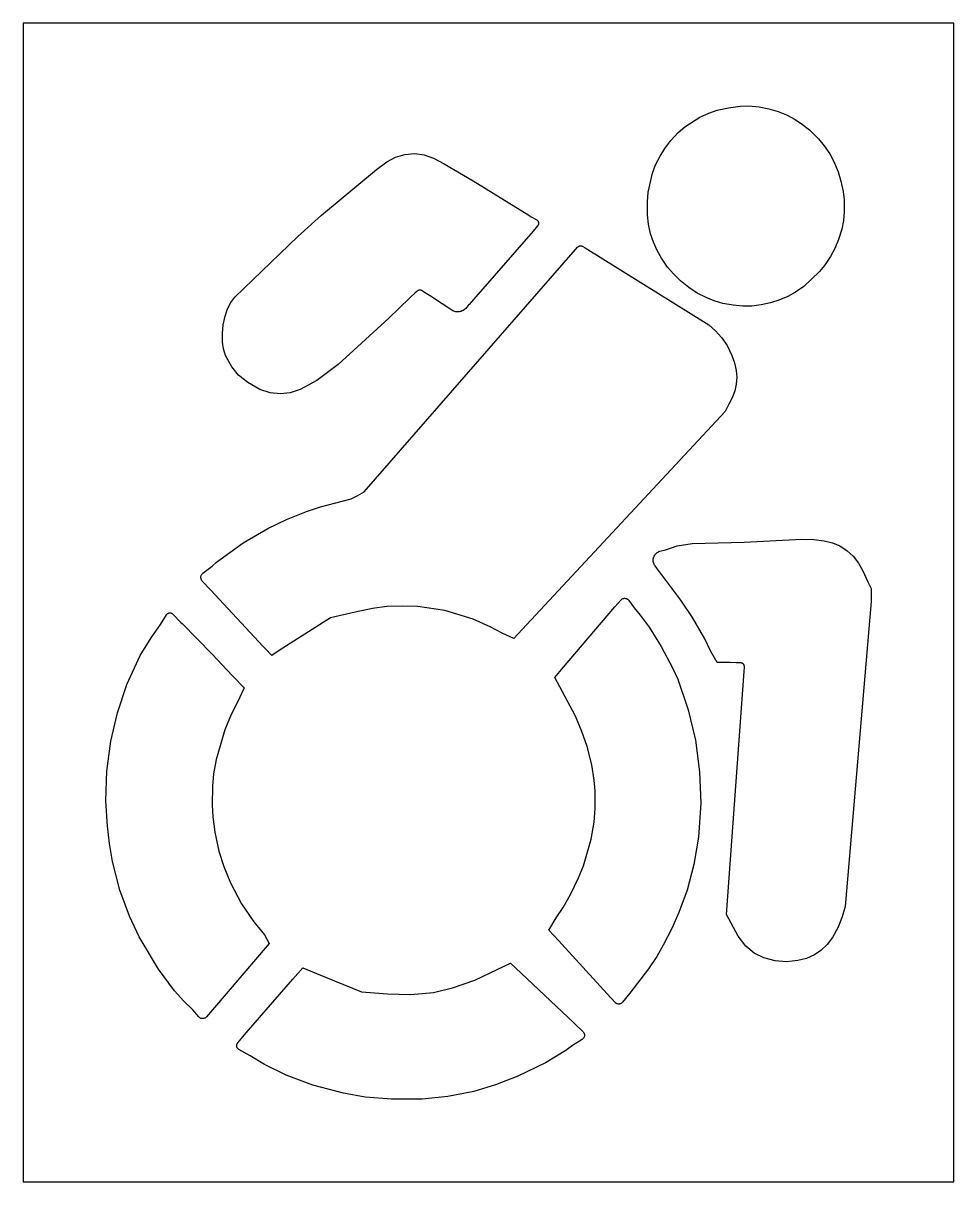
# Model space of a CAD drawing. Header units: inches. Extents: x 0 to 45, y 0 to 56.
import ezdxf

# ---------------------------------------------------------------- set-up
doc = ezdxf.new("R2010")
doc.units = ezdxf.units.IN
doc.header["$MEASUREMENT"] = 0
doc.layers.add('CUT', color=1, linetype='Continuous')

msp = doc.modelspace()

# ---------------------------------------------------------------- linework, layer by layer
at = {"layer": 'CUT'}
for points in [[(0, 0), (45, 0), (45, 56), (0, 56)], [(38.462, 50.407), (38.737, 50.077), (39.004, 49.68), (39.186, 49.344), (39.404, 48.814), (39.541, 48.364), (39.644, 47.869), (39.691, 47.456), (39.698, 46.886), (39.665, 46.464), (39.579, 46.05), (39.429, 45.55), (39.245, 45.11), (39.042, 44.73), (38.751, 44.291), (38.511, 43.994), (37.743, 43.274), (37.348, 43.004), (36.974, 42.795), (36.54, 42.607), (36.137, 42.477), (35.683, 42.379), (35.225, 42.327), (34.802, 42.324), (34.332, 42.365), (33.827, 42.459), (33.419, 42.576), (33.02, 42.737), (32.595, 42.957), (32.193, 43.217), (31.781, 43.546), (31.439, 43.88), (31.162, 44.211), (30.863, 44.644), (30.649, 45.018), (30.472, 45.411), (30.34, 45.82), (30.242, 46.28), (30.188, 46.743), (30.18, 47.36), (30.218, 47.827), (30.428, 48.746), (30.582, 49.149), (30.794, 49.578), (31.021, 49.944), (31.312, 50.324), (31.671, 50.709), (31.997, 50.991), (32.722, 51.454), (33.157, 51.654), (33.562, 51.789), (34.109, 51.912), (34.663, 51.988), (35.086, 52), (35.595, 51.953), (36.052, 51.866), (36.506, 51.733), (36.905, 51.569), (37.328, 51.346), (37.688, 51.11), (38.019, 50.84)], [(19.412, 42.99), (19.412, 42.99), (19.3, 43.062), (19.281, 43.074), (19.261, 43.083), (19.24, 43.09), (19.218, 43.095), (19.196, 43.098), (19.173, 43.098), (19.151, 43.096), (19.129, 43.092), (19.107, 43.085), (19.087, 43.077), (19.067, 43.066), (19.049, 43.053), (19.032, 43.039), (18.935, 42.948), (18.735, 42.757), (18.677, 42.713), (17.681, 41.74), (15.237, 39.5), (14.199, 38.724), (13.399, 38.29), (12.905, 38.13), (12.444, 38.085), (11.936, 38.141), (11.441, 38.302), (10.86, 38.633), (10.417, 38.994), (10.083, 39.397), (9.782, 39.939), (9.679, 40.254), (9.633, 40.582), (9.632, 41.009), (9.678, 41.426), (9.763, 41.839), (9.883, 42.199), (10.034, 42.495), (10.23, 42.763), (13.276, 45.693), (14.424, 46.716), (17.089, 48.923), (17.592, 49.291), (18.009, 49.521), (18.456, 49.66), (18.924, 49.696), (19.393, 49.636), (19.84, 49.472), (20.351, 49.208), (21.756, 48.388), (24.446, 46.726), (24.533, 46.657), (24.83, 46.494), (24.846, 46.483), (24.861, 46.471), (24.875, 46.456), (24.887, 46.441), (24.898, 46.424), (24.907, 46.406), (24.914, 46.388), (24.919, 46.368), (24.922, 46.349), (24.924, 46.329), (24.923, 46.309), (24.92, 46.289), (24.915, 46.27), (24.908, 46.251), (24.9, 46.233), (24.889, 46.216), (24.877, 46.201), (24.662, 45.941), (21.774, 42.64), (21.559, 42.4), (21.557, 42.398), (21.396, 42.216), (21.36, 42.179), (21.32, 42.146), (21.277, 42.117), (21.231, 42.092), (21.182, 42.072), (21.133, 42.058), (21.081, 42.048), (21.03, 42.044), (20.978, 42.045), (20.926, 42.051), (20.875, 42.063), (20.826, 42.079), (20.779, 42.101), (20.734, 42.127), (20.53, 42.261), (20.528, 42.262), (20.257, 42.44), (19.643, 42.835)], [(11.611, 25.867), (9.062, 28.609), (9.053, 28.62), (8.661, 29.037), (8.644, 29.057), (8.629, 29.079), (8.617, 29.103), (8.607, 29.127), (8.599, 29.153), (8.594, 29.179), (8.592, 29.205), (8.593, 29.232), (8.596, 29.258), (8.603, 29.284), (8.611, 29.309), (8.623, 29.333), (8.637, 29.356), (8.653, 29.377), (8.671, 29.397), (8.691, 29.414), (9.144, 29.763), (9.354, 29.948), (10.638, 30.876), (11.833, 31.58), (12.726, 32.004), (13.698, 32.403), (14.382, 32.621), (15.859, 33.007), (16.157, 33.151), (16.496, 33.346), (26.713, 45.069), (26.799, 45.168), (26.813, 45.183), (26.829, 45.196), (26.846, 45.207), (26.863, 45.217), (26.882, 45.225), (26.901, 45.231), (26.921, 45.235), (26.941, 45.237), (26.961, 45.237), (26.981, 45.235), (27.001, 45.231), (27.02, 45.225), (27.039, 45.217), (27.057, 45.207), (27.169, 45.138), (33.156, 41.413), (33.482, 41.129), (33.773, 40.815), (34.034, 40.416), (34.271, 39.946), (34.399, 39.587), (34.48, 39.215), (34.502, 38.885), (34.479, 38.558), (34.412, 38.238), (34.298, 37.928), (34.115, 37.593), (33.94, 37.238), (24.121, 26.687), (23.722, 26.259), (23.191, 26.506), (22.588, 26.829), (21.766, 27.197), (20.389, 27.611), (19.084, 27.803), (18.334, 27.823), (17.584, 27.801), (16.892, 27.71), (16.057, 27.539), (14.86, 27.258), (12.381, 25.688), (12.017, 25.433), (11.723, 25.767)], [(30.702, 30.44), (30.744, 30.459), (30.787, 30.474), (31.053, 30.548), (31.053, 30.548), (31.307, 30.628), (31.615, 30.736), (32.35, 30.848), (34.869, 30.912), (37.656, 31.063), (38.223, 31.05), (38.73, 30.987), (39.139, 30.882), (39.488, 30.731), (39.849, 30.5), (40.129, 30.243), (40.393, 29.905), (40.605, 29.532), (40.834, 29.006), (41, 28.681), (41, 28.046), (39.742, 13.304), (39.606, 12.8), (39.395, 12.273), (39.14, 11.815), (38.883, 11.472), (38.574, 11.177), (38.257, 10.969), (37.87, 10.8), (37.464, 10.695), (36.913, 10.636), (36.36, 10.686), (35.813, 10.82), (35.349, 11.054), (34.946, 11.385), (34.569, 11.876), (34.006, 12.926), (34.863, 24.661), (34.879, 24.866), (34.879, 24.886), (34.877, 24.907), (34.874, 24.927), (34.868, 24.947), (34.86, 24.966), (34.851, 24.984), (34.839, 25.001), (34.826, 25.017), (34.812, 25.031), (34.796, 25.044), (34.778, 25.055), (34.76, 25.065), (34.741, 25.072), (34.721, 25.078), (34.701, 25.081), (34.68, 25.082), (34.475, 25.077), (34.189, 25.095), (33.55, 25.103), (33.242, 25.664), (32.956, 26.239), (32.364, 27.279), (31.807, 28.119), (30.886, 29.335), (30.722, 29.552), (30.722, 29.552), (30.555, 29.772), (30.529, 29.81), (30.507, 29.85), (30.49, 29.892), (30.477, 29.936), (30.468, 29.981), (30.464, 30.027), (30.465, 30.072), (30.47, 30.118), (30.48, 30.162), (30.494, 30.206), (30.513, 30.247), (30.536, 30.287), (30.563, 30.324), (30.593, 30.358), (30.627, 30.389), (30.663, 30.416)], [(29.19, 28.181), (29.212, 28.169), (29.233, 28.155), (29.253, 28.14), (29.271, 28.122), (29.287, 28.103), (29.536, 27.745), (29.838, 27.392), (30.261, 26.809), (30.856, 25.88), (31.417, 24.818), (31.647, 24.292), (32.151, 22.816), (32.502, 21.348), (32.706, 19.817), (32.768, 18.306), (32.65, 16.663), (32.429, 15.339), (32.099, 14.098), (31.708, 13.023), (31.365, 12.244), (30.941, 11.437), (30.632, 10.896), (30.235, 10.294), (29.33, 9.124), (28.98, 8.681), (28.964, 8.663), (28.946, 8.647), (28.927, 8.633), (28.907, 8.62), (28.885, 8.61), (28.863, 8.602), (28.84, 8.596), (28.816, 8.593), (28.792, 8.592), (28.768, 8.593), (28.745, 8.597), (28.722, 8.603), (28.699, 8.612), (28.678, 8.623), (28.658, 8.636), (28.639, 8.651), (28.622, 8.667), (28.24, 9.083), (26.039, 11.483), (25.904, 11.644), (25.42, 12.157), (25.778, 12.764), (26.109, 13.264), (26.464, 13.888), (26.858, 14.696), (27.091, 15.27), (27.463, 16.558), (27.606, 17.389), (27.658, 18.041), (27.657, 18.901), (27.615, 19.415), (27.49, 20.159), (27.263, 21.039), (27.017, 21.765), (26.703, 22.511), (25.942, 23.927), (25.7, 24.379), (26.033, 24.767), (28.609, 27.783), (28.892, 28.114), (28.909, 28.133), (28.928, 28.149), (28.949, 28.164), (28.971, 28.176), (28.994, 28.186), (29.018, 28.194), (29.042, 28.2), (29.067, 28.203), (29.092, 28.203), (29.118, 28.201), (29.142, 28.197), (29.167, 28.19)], [(7.078, 27.498), (7.098, 27.499), (7.118, 27.498), (7.138, 27.495), (7.158, 27.49), (7.176, 27.483), (7.195, 27.474), (7.212, 27.464), (7.228, 27.452), (7.242, 27.438), (7.62, 27.04), (7.693, 26.977), (9.142, 25.504), (10.129, 24.453), (10.153, 24.424), (10.681, 23.875), (10.363, 23.183), (10.065, 22.586), (9.748, 21.84), (9.326, 20.415), (9.21, 19.72), (9.148, 19.12), (9.137, 18.213), (9.167, 17.648), (9.269, 16.907), (9.465, 15.975), (9.698, 15.243), (10.031, 14.45), (10.562, 13.432), (11.16, 12.562), (11.662, 11.932), (11.897, 11.522), (9.158, 8.316), (8.869, 7.976), (8.851, 7.958), (8.832, 7.941), (8.812, 7.926), (8.79, 7.914), (8.767, 7.904), (8.743, 7.896), (8.719, 7.891), (8.694, 7.888), (8.668, 7.887), (8.643, 7.889), (8.619, 7.894), (8.594, 7.901), (8.571, 7.91), (8.549, 7.921), (8.528, 7.935), (8.508, 7.951), (8.49, 7.969), (8.202, 8.31), (7.765, 8.732), (7.318, 9.234), (6.54, 10.271), (5.604, 11.837), (5.137, 12.837), (4.679, 14.095), (4.327, 15.48), (4.172, 16.352), (4.07, 17.191), (4, 18.421), (4.048, 19.851), (4.239, 21.292), (4.559, 22.673), (5.017, 24.038), (5.664, 25.432), (6.185, 26.295), (6.634, 26.944), (6.929, 27.408), (6.941, 27.424), (6.954, 27.439), (6.969, 27.453), (6.985, 27.465), (7.002, 27.475), (7.02, 27.484), (7.039, 27.49), (7.059, 27.495)], [(16.356, 9.188), (17.611, 9.093), (18.75, 9.06), (19.834, 9.157), (20.76, 9.372), (21.843, 9.744), (22.914, 10.261), (23.561, 10.562), (24.086, 10.079), (26.634, 7.679), (26.67, 7.641), (27.066, 7.259), (27.083, 7.242), (27.098, 7.222), (27.111, 7.202), (27.122, 7.18), (27.13, 7.157), (27.136, 7.134), (27.14, 7.11), (27.141, 7.086), (27.14, 7.061), (27.137, 7.037), (27.131, 7.014), (27.123, 6.991), (27.112, 6.969), (27.1, 6.948), (27.085, 6.929), (27.069, 6.911), (27.051, 6.895), (27.031, 6.88), (26.564, 6.59), (26.239, 6.351), (25.258, 5.747), (23.916, 5.105), (22.845, 4.69), (21.791, 4.373), (20.534, 4.12), (19.287, 4), (17.802, 4.002), (16.543, 4.097), (15.482, 4.278), (14.011, 4.664), (12.717, 5.151), (11.662, 5.675), (10.979, 6.097), (10.427, 6.402), (10.409, 6.414), (10.392, 6.427), (10.377, 6.443), (10.363, 6.459), (10.352, 6.477), (10.342, 6.496), (10.334, 6.516), (10.328, 6.537), (10.325, 6.558), (10.323, 6.58), (10.324, 6.601), (10.327, 6.623), (10.332, 6.644), (10.34, 6.664), (10.349, 6.683), (10.361, 6.702), (10.374, 6.719), (10.784, 7.197), (13.041, 9.793), (13.519, 10.343), (14.191, 10.062)]]:
    msp.add_lwpolyline(points, close=True, dxfattribs=at)

doc.saveas('drawing.dxf')
